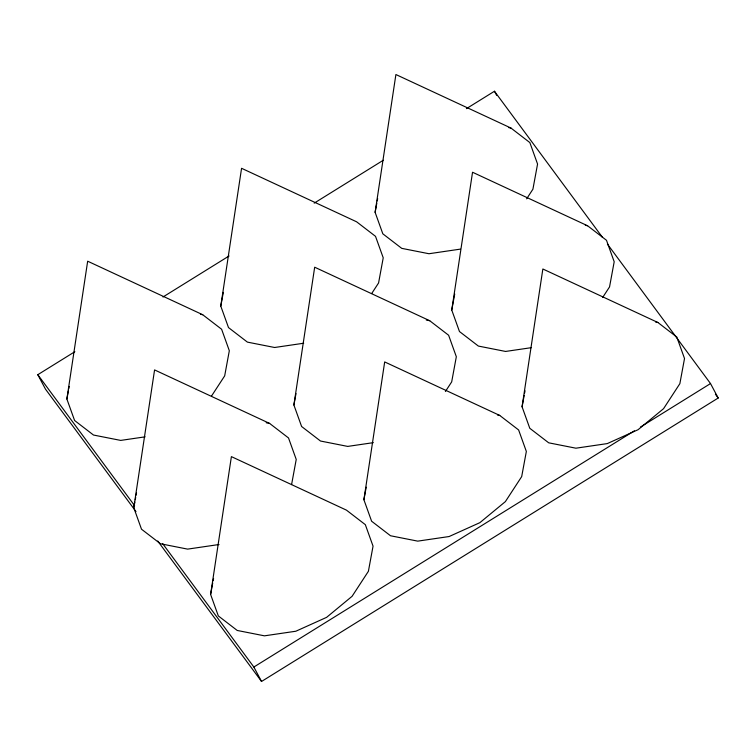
<?xml version="1.0" encoding="UTF-8"?>
<svg xmlns="http://www.w3.org/2000/svg" width="756" height="756" viewBox="0 0 756 756"><rect width="100%" height="100%" fill="white"/><g stroke="black" fill="none" stroke-linecap="round" stroke-linejoin="round"><path stroke-width="1.13" d="M145.124 436.836L120.714 440.408L93.498 435.04L74.598 420.506L66.878 399.026L87.668 261.207L202.702 314.713L221.612 329.247L229.323 350.727L224.674 375.883L211.5 396.078M219.013 544.518L187.63 549.121L160.414 543.744L141.504 529.209L133.793 507.73L154.574 369.92L269.618 423.426L288.518 437.96L296.229 459.44L291.58 484.596M303.685 343.233L274.617 347.495L247.401 342.118L228.501 327.584L220.78 306.104L241.57 168.295L356.605 221.801L375.515 236.335L383.226 257.815L378.576 282.971L371.678 293.545M210.612 594.443L231.393 456.624L346.437 510.13L365.337 524.664L373.048 546.144L368.399 571.3L352.088 596.304L326.611 617.35L295.832 631.232L264.439 635.834L237.223 630.457L218.323 615.923L210.612 594.443L212.719 583.008M373.303 442.657L347.722 446.409L320.506 441.031L301.606 426.497L293.895 405.018L314.676 267.208L429.71 320.714L448.62 335.248L456.331 356.728L451.682 381.884L445.407 391.495M460.338 249.13L428.954 253.732L401.738 248.355L382.829 233.821L375.118 212.341L395.898 74.532L510.943 128.038L529.852 142.572L537.563 164.052L532.914 189.208L526.639 198.828M363.901 499.744L384.681 361.926L499.725 415.431L518.625 429.966L526.346 451.445L521.687 476.601L505.386 501.606L479.899 522.651L449.121 536.533L417.737 541.135L390.521 535.758L371.612 521.224L363.901 499.744L366.225 487.166M531.166 347.694L505.584 351.445L478.368 346.068L459.468 331.534L451.757 310.055L472.538 172.245L587.573 225.751L606.482 240.285L614.193 261.765L609.544 286.921L602.645 297.495M522.075 406.804L542.855 268.994L657.9 322.5L676.8 337.034L684.52 358.514L679.861 383.67L663.56 408.675L638.073 429.71L607.295 443.592L575.911 448.195L548.695 442.818L529.786 428.283L522.075 406.804L524.192 395.369M66.878 399.026L68.361 391.022M68.787 388.735L69.212 386.448M133.793 507.73L134.851 502.012M135.277 499.725L135.693 497.439M136.118 495.152L136.543 492.865M220.78 306.104L223.322 292.383M213.145 580.721L213.57 578.434M293.895 405.018L296.002 393.583M375.118 212.341L376.809 203.194M377.235 200.907L377.66 198.62M451.757 310.055L454.715 294.046M524.607 393.082L525.033 390.795M135.976 511.576L45.483 389.142L37.8 374.702L74.853 351.701M162.984 296.995L229.077 255.972M314.203 203.137L383.301 160.244M466.424 108.647L494.462 91.24L602.494 237.403M162.663 543.64L253.855 667.028L634.407 430.807M640.417 427.083L710.517 383.566L718.2 398.015L261.538 681.468L157.72 541.003M508.675 127.594L510.943 128.038M585.305 225.297L587.573 225.751M655.632 322.056L657.9 322.5M426.308 320.043L429.71 320.714M200.434 314.269L202.702 314.713M497.457 414.987L499.725 415.431M266.216 422.755L269.618 423.426M607.399 244.046L710.517 383.566M715.393 394.216L718.2 398.015M37.8 374.702L134.606 505.679M494.462 91.24L496.654 95.369M253.855 667.028L261.538 681.468"/></g></svg>
